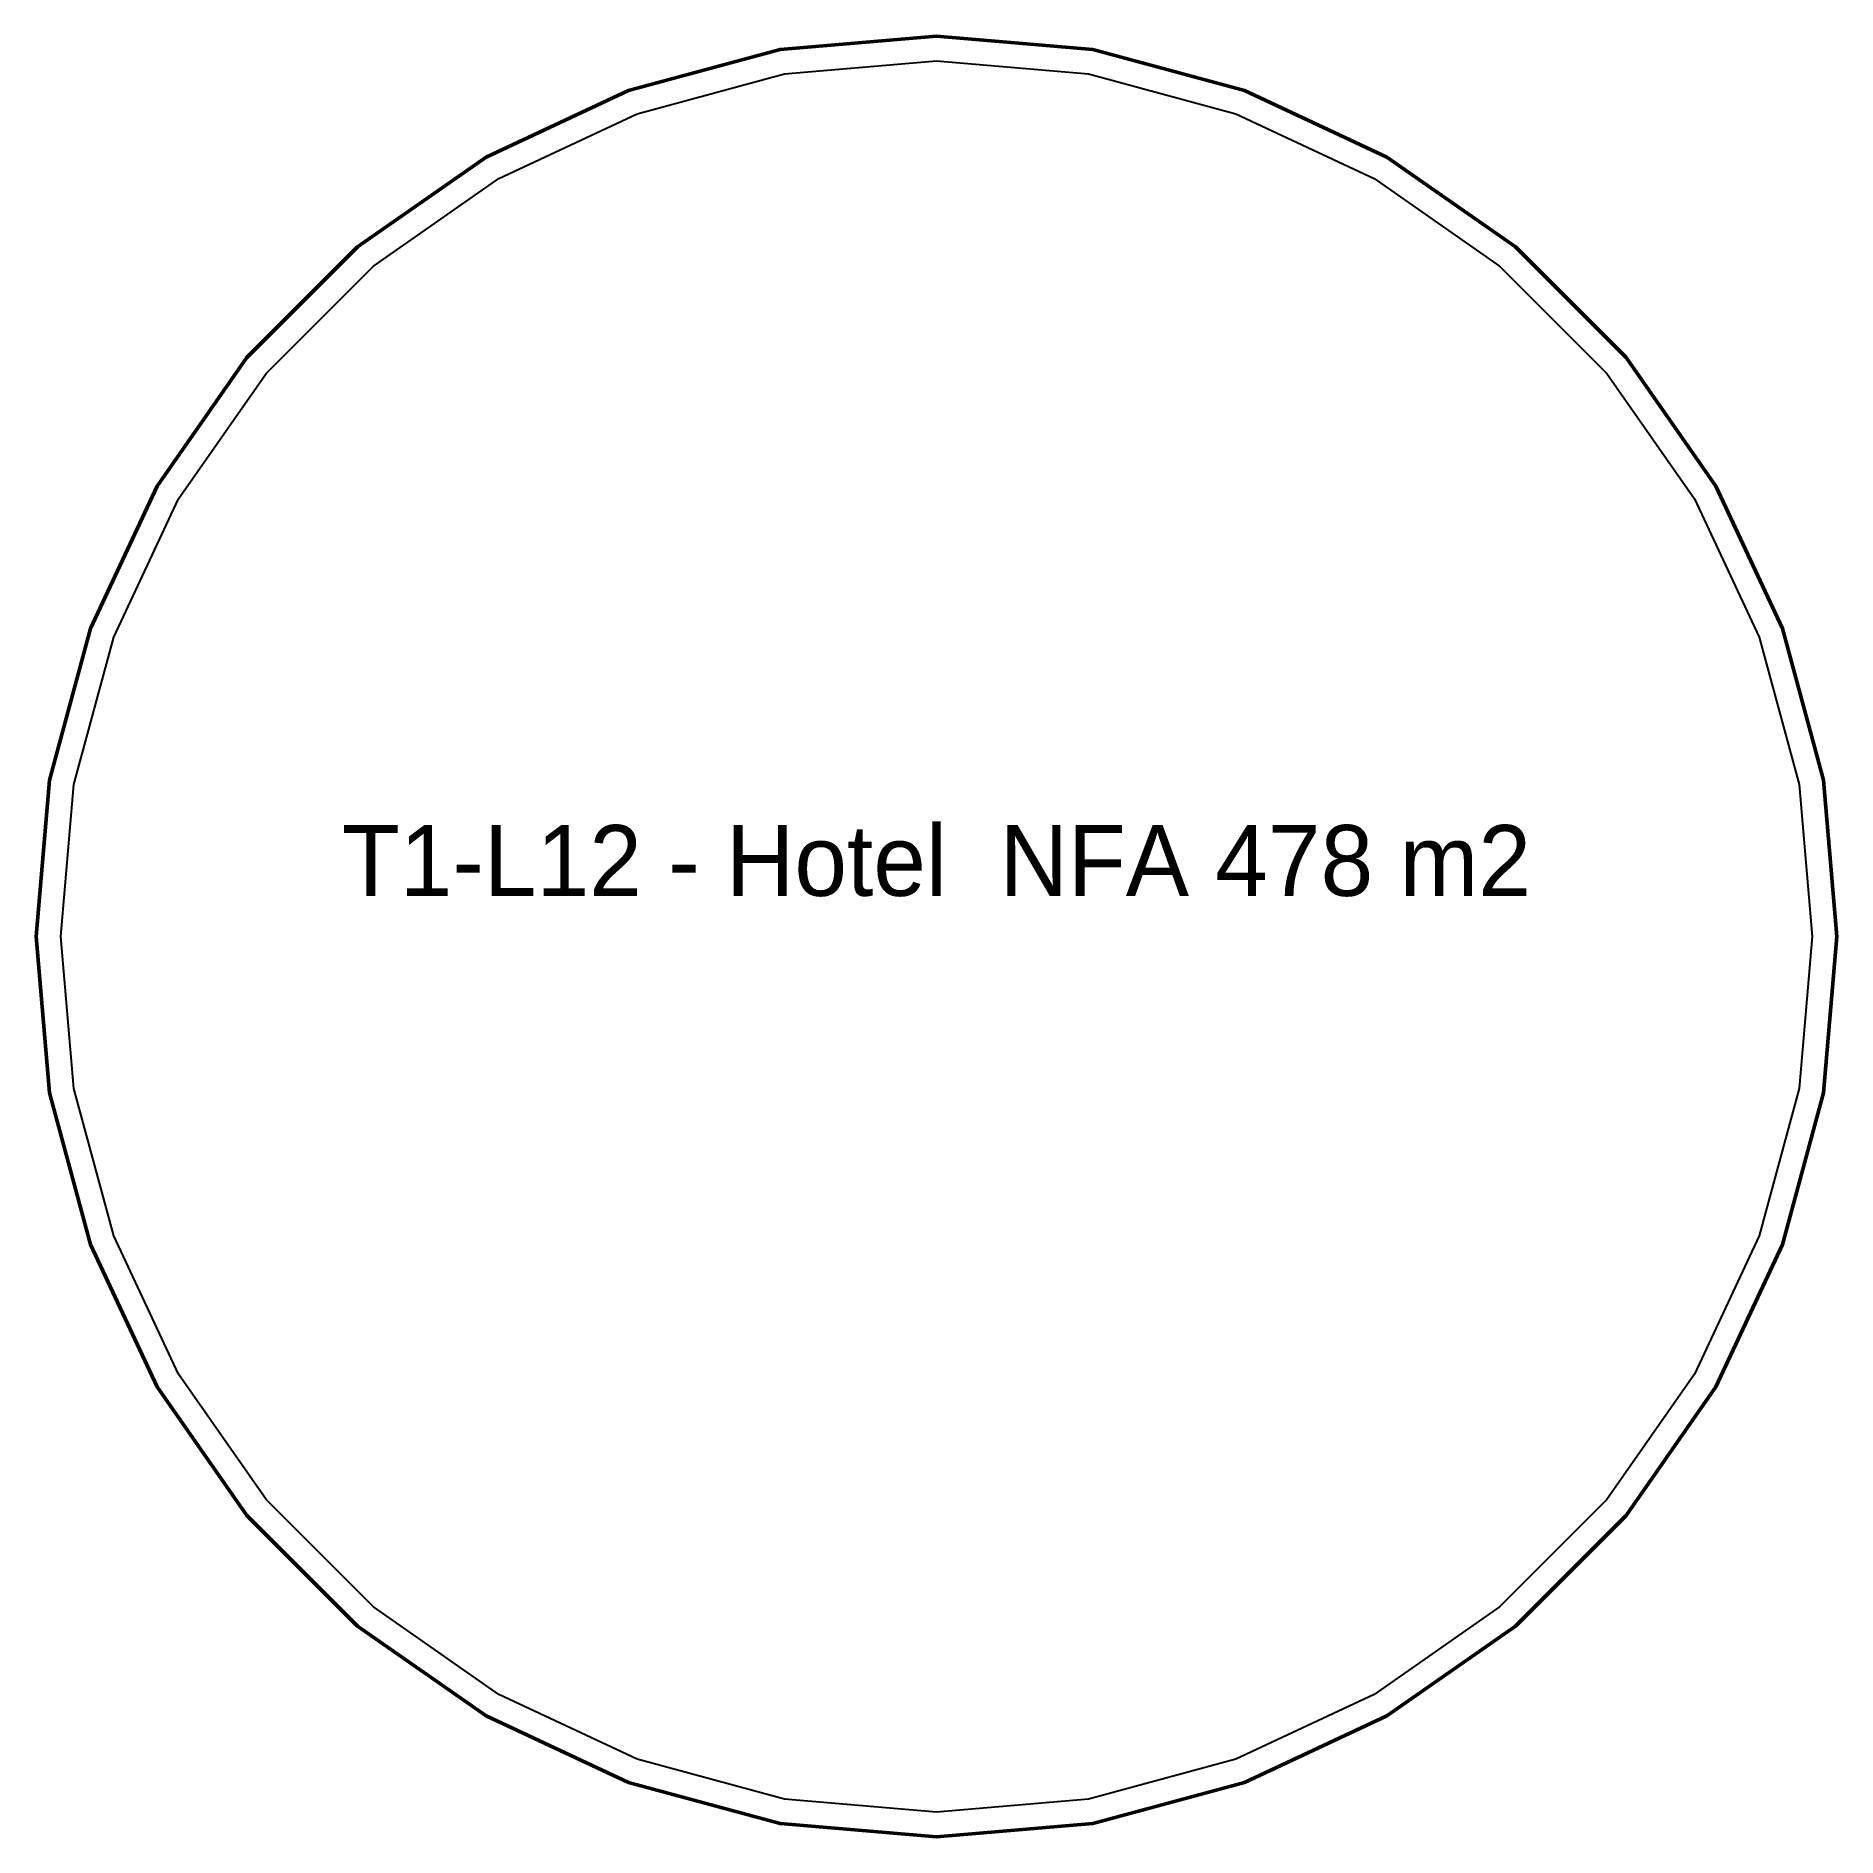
# Model space of a CAD drawing. Header units: metres. Extents: x 11.3 to 36.7, y -10.7 to 14.7.
import ezdxf
from ezdxf.enums import TextEntityAlignment as Align

# ---------------------------------------------------------------- set-up
doc = ezdxf.new("R2010")
doc.units = ezdxf.units.M
doc.layers.add('TEXT', color=250, linetype='Continuous')
doc.layers.add('WALL', color=7, linetype='Continuous')

msp = doc.modelspace()

# ---------------------------------------------------------------- linework, layer by layer
at = {"layer": 'WALL', "lineweight": 50}
msp.add_lwpolyline([(36.72, 2), (36.53, 4.21), (35.95, 6.35), (35.01, 8.36), (33.74, 10.18), (32.18, 11.74), (30.36, 13.01), (28.35, 13.95), (26.21, 14.53), (24, 14.72), (21.79, 14.53), (19.65, 13.95), (17.64, 13.01), (15.82, 11.74), (14.26, 10.18), (12.99, 8.36), (12.05, 6.35), (11.47, 4.21), (11.28, 2), (11.47, -0.21), (12.05, -2.35), (12.99, -4.36), (14.26, -6.18), (15.82, -7.74), (17.64, -9.01), (19.65, -9.95), (21.79, -10.53), (24, -10.72), (26.21, -10.53), (28.35, -9.95), (30.36, -9.01), (32.18, -7.74), (33.74, -6.18), (35.01, -4.36), (35.95, -2.35), (36.53, -0.21)], close=True, dxfattribs=at)
at = {"layer": 'WALL'}
msp.add_lwpolyline([(36.369, 2), (36.184, -0.149), (35.62, -2.229), (34.706, -4.184), (33.471, -5.954), (31.954, -7.471), (30.184, -8.706), (28.229, -9.62), (26.149, -10.184), (24, -10.369), (21.851, -10.184), (19.771, -9.62), (17.816, -8.706), (16.046, -7.471), (14.529, -5.954), (13.294, -4.184), (12.38, -2.229), (11.816, -0.149), (11.631, 2), (11.816, 4.149), (12.38, 6.229), (13.294, 8.184), (14.529, 9.954), (16.046, 11.471), (17.816, 12.706), (19.771, 13.62), (21.851, 14.184), (24, 14.369), (26.149, 14.184), (28.229, 13.62), (30.184, 12.706), (31.954, 11.471), (33.471, 9.954), (34.706, 8.184), (35.62, 6.229), (36.184, 4.149), (36.369, 2)], close=True, dxfattribs=at)

# ---------------------------------------------------------------- texts
at = {"layer": 'TEXT'}
msp.add_text('T1-L12 - Hotel  NFA 478 m2', height=1, dxfattribs=at).set_placement((24, 3.074), align=Align.MIDDLE_CENTER)

doc.saveas('drawing.dxf')
